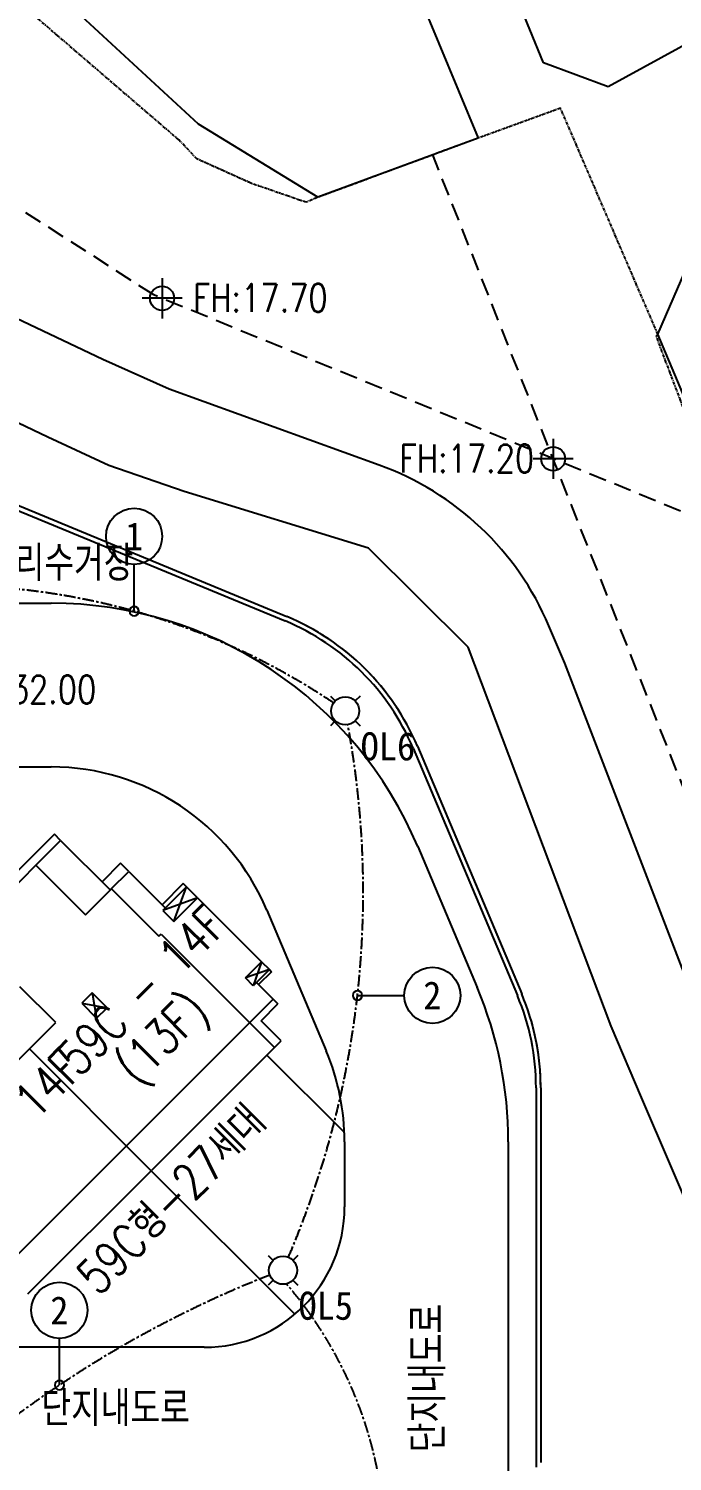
# Model space of a CAD drawing. Header units: millimetres. Extents: x 1145859089 to 1147511753, y -1047484727 to -1047247487.
# Drawn here: x 1146365537 to 1146393049, y -1047353084 to -1047291838 of the extents above; entities that cross this region are included whole.
import ezdxf
from ezdxf.enums import TextEntityAlignment as Align
from ezdxf.xclip import XClip

# ---------------------------------------------------------------- set-up
doc = ezdxf.new("R2010")
doc.units = ezdxf.units.MM
doc.header["$LTSCALE"] = 100
doc.header["$MEASUREMENT"] = 0
doc.header["$XCLIPFRAME"] = 2
for name, pattern in [('CENTERX2', [4, 2.5, -0.5, 0.5, -0.5]), ('단지배치도$0$HID', [2.3, 1.5, -0.8]), ('단지배치도$0$PHANTOM', [2.5, 1.25, -0.25, 0.25, -0.25, 0.25, -0.25])]:
    doc.linetypes.add(name, pattern=pattern)
doc.layers.get('0').update_dxf_attribs({"linetype": 'CONTINUOUS'})
for name, color, linetype in [('01-전등등기구', 2, 'CONTINUOUS'), ('L-지중매입', 3, 'CENTERX2'), ('TEXT', 7, 'CONTINUOUS'), ('TEXT-기호', 2, 'CONTINUOUS'), ('XREF', 135, 'CONTINUOUS'), ('단지배치도$0$S240910', 33, 'CONTINUOUS'), ('단지배치도$0$W240910', 135, 'CONTINUOUS')]:
    doc.layers.add(name, color=color, linetype=linetype)
doc.styles.add('단지배치도$0$WS1', font='romans.shx', dxfattribs={"width": 0.8, "bigfont": 'whgtxt.shx'})
doc.styles.add('돋움체', font='DotumChe.ttf')

# ---------------------------------------------------------------- blocks, each defined once
blk = doc.blocks.new('단지배치도$0$zw$9902')
at = {"layer": '단지배치도$0$W240910', "ltscale": 10}
for p, q in [((110051, 89349), (116078, 74852)), ((118870, 78074), (115054, 87413)), ((104128, 75444), (98752, 80406)), ((125410, 79117), (121629, 77039)), ((121629, 77039), (118870, 78074)), ((109229, 72321), (104128, 75444)), ((116078, 74852), (109229, 72321)), ((123752, 66477), (125114, 69594)), ((128109, 56093), (123752, 66477))]:
    blk.add_line(p, q, dxfattribs=at)
at = {"layer": '단지배치도$0$W240910'}
for p, q in [((97690, 62074), (57289, 81207)), ((102566, 68861), (102566, 67146)), ((103424, 68004), (101709, 68004)), ((100036, 65390), (95188, 67685)), ((102873, 64116), (100036, 65390)), ((111840, 60876), (102873, 64116)), ((100290, 60856), (97690, 62074)), ((119281, 62001), (119281, 60286)), ((103511, 59745), (100290, 60856)), ((120138, 61143), (118424, 61143)), ((111393, 57329), (103511, 59745)), ((115643, 53087), (111393, 57329)), ((57040, 54970, 0), (97826, 54970, 0)), ((58520, 54970), (97826, 54970)), ((119776, 52409), (119102, 53998)), ((121763, 36893), (115643, 53087)), ((125221, 38260), (119776, 52409)), ((57040, 47970), (97826, 47970)), ((98231, 44832, 0), (95050, 41650, 0)), ((97970, 45093, 0), (95837, 42960, 0)), ((98231, 44832, 0), (97970, 45093, 0)), ((98231, 44832, 0), (100349, 42714, 0)), ((113491, 44573, 0), (116031, 38549, 0)), ((97171, 43771, 0), (99289, 41653, 0)), ((100791, 43856, 1673713), (99999, 43064, 1673713)), ((100376, 42740, 0), (101141, 43506, 0)), ((101141, 43506, 1673713), (100791, 43856, 1673713)), ((101141, 43506, 0), (102707, 41940, 0)), ((103471, 42986, 0), (102566, 42081, 0)), ((103613, 42845, 0), (103471, 42986, 0)), ((99289, 41653, 0), (100399, 42763, 0)), ((100399, 42763, 0), (102428, 40734, 0)), ((103613, 42845, 0), (102601, 41833, 0)), ((103065, 41370, 0), (104076, 42381, 0)), ((104076, 42381, 0), (103613, 42845, 0)), ((104076, 42381, 0), (106816, 39641, 0)), ((102601, 41833, 0), (103065, 41370, 0)), ((107041, 41854, 0), (109580, 35830, 0)), ((102428, 40734, 0), (102520, 40826, 0)), ((102520, 40826, 0), (107367, 35979, 0)), ((106130, 38956, 0), (106816, 39641, 0)), ((107152, 39306, 0), (106466, 38620, 0)), ((107240, 39217, 0), (106688, 38666, 0)), ((106816, 39641, 0), (107152, 39306, 0)), ((107152, 39306, 0), (107240, 39217, 0)), ((106466, 38620, 0), (106130, 38956, 0)), ((106600, 38754, 0), (107311, 38043, 0)), ((98019, 37039, 0), (96492, 38567, 0)), ((99579, 38316, 0), (99130, 37867, 0)), ((100215, 37679, 0), (99579, 38316, 0)), ((99579, 38316, 0), (99766, 37230, 0)), ((107311, 38043, 0), (101039, 31771, 0)), ((107311, 38043, 0), (107516, 37838, 0)), ((107516, 37838, 0), (107311, 38043, 0)), ((99130, 37867, 0), (99766, 37230, 0)), ((99130, 37867, 0), (100215, 37679, 0)), ((99766, 37230, 0), (100215, 37679, 0)), ((106802, 37124, 0), (107516, 37838, 0)), ((95771, 34791, 0), (98019, 37039, 0)), ((107657, 36269, 0), (106802, 37124, 0)), ((123059, 33842), (121763, 36893)), ((107367, 35979, 0), (107657, 36269, 0)), ((102099, 30711, 0), (96895, 35915, 0)), ((107367, 35979, 0), (102099, 30711, 0)), ((107042, 35653, -1673713), (110358, 32338, -1673713)), ((118550, 34251, 1673713), (118550, 18040, 1673713)), ((125604, 27896), (123059, 33842)), ((110365, 31946, 0), (110365, 30560, 0)), ((110365, 31946, 0), (110365, 29160, 0)), ((117365, 31946, 0), (117365, 13560, 0)), ((94767, 25499, 0), (101039, 31771, 0)), ((96831, 25443, 0), (102099, 30711, 0)), ((102099, 30711, 0), (108235, 24575, 0)), ((118750, 28832, 1673713), (118750, 18240, 1673713)), ((104365, 23160), (86421, 23160, 0))]:
    blk.add_line(p, q, dxfattribs=at)
at = {"layer": '단지배치도$0$W240910', "linetype": '단지배치도$0$PHANTOM'}
for p, q in [((98107, 79229), (97197, 80012)), ((103279, 74781), (98107, 79229)), ((119599, 76131), (116078, 74852)), ((123752, 66477), (119599, 76131)), ((104047, 73968), (103279, 74781)), ((116078, 74852), (109229, 72321)), ((106394, 72913), (104047, 73968)), ((108715, 72109), (106394, 72913)), ((109229, 72321), (108715, 72109)), ((123689, 66384), (123752, 66477)), ((133141, 41400), (123689, 66384))]:
    blk.add_line(p, q, dxfattribs=at)
at = {"layer": '단지배치도$0$W240910', "linetype": '단지배치도$0$HID', "ltscale": 5}
for p, q in [((127521, 40333), (114137, 74135)), ((102209, 68150), (95109, 72714)), ((126846, 58038), (102209, 68150))]:
    blk.add_line(p, q, dxfattribs=at)
at = {"layer": '단지배치도$0$W240910', "ltscale": 5}
for p, q in [((93375, 60188, 0), (107821, 54211, 0)), ((93452, 60373, 0), (107897, 54396, 0)), ((113294, 48775, 0), (117753, 38196, 0)), ((113478, 48853, 0), (117937, 38274, 0)), ((118750, 34253, 0), (118750, 18240, 0))]:
    blk.add_line(p, q, dxfattribs=at)
at = {"layer": '단지배치도$0$W240910', "ltscale": 3}
for p, q in [((104076, 42381, 0), (102601, 41833, 0)), ((103065, 41370, 0), (103613, 42845, 0)), ((107152, 39306, 0), (106130, 38956, 0)), ((106816, 39641, 0), (106466, 38620, 0))]:
    blk.add_line(p, q, dxfattribs=at)
at = {"layer": '단지배치도$0$W240910'}
for centre in [(102566, 68004), (119281, 61143)]:
    blk.add_circle(centre, 514, dxfattribs=at)
for centre, radius, start, end in [((107593, 49120), 12500, 22.96903, 70.13562), ((97826, 37970, 0), 17000, 22.85729, 90), ((97826, 37970, 0), 10000, 22.85729, 90), ((100365, 31946, 0), 17000, 0, 22.85729), ((100365, 31946, 0), 10000, 0, 22.85729), ((104365, 29160, 0), 6000, 270, 0)]:
    blk.add_arc(centre, radius, start, end, dxfattribs=at)
at = {"layer": '단지배치도$0$W240910', "ltscale": 5}
for centre, radius, start, end in [((103941, 44832, 0), 10150, 22.85729, 67.52335), ((103941, 44832, 0), 10350, 22.85729, 67.52335), ((108400, 34253, 0), 10150, 0, 22.85729), ((108400, 34253, 0), 10350, 0, 22.85729)]:
    blk.add_arc(centre, radius, start, end, dxfattribs=at)
at = {"layer": '단지배치도$0$W240910', "linetype": '단지배치도$0$HID', "ltscale": 5}
for centre, start, end in [((103941, 44832), 22.85729, 67.52335), ((108400, 34253), 0.01112, 22.85729)]:
    blk.add_arc(centre, 10350, start, end, dxfattribs=at)
at = {"layer": '단지배치도$0$S240910', "style": '단지배치도$0$WS1', "width": 0.8}
for s, height, p in [('FH:17.70', 1200, (103884, 67421)), ('FH:17.20', 1200, (112711, 60561)), ('쓰레기분리수거장', 1500, (91185, 55924)), ('FH:32.00', 1200, (93995, 50679)), ('5.1M 단지내도로', 1500, (92777, 19795))]:
    blk.add_text(s, height=height, dxfattribs=at).set_placement(p)
for s, rotation, p in [('59C - 14F', 45, (99016, 34678, 0)), ('(13F)', 45, (101502, 34315, 0)), ('59C - 14F', 45, (92848, 28510, 0)), ('59C형-27세대', 45, (99851, 25319, 0)), ('7.0M 단지내도로', 90, (114679, 14045))]:
    blk.add_text(s, height=1500, rotation=rotation, dxfattribs=at).set_placement(p)
blk = doc.blocks.new('단지배치도')
blk.add_blockref('단지배치도$0$zw$9902', (141034, 142437))
blk = doc.blocks.new('L옥외보안등')
at = {"layer": '01-전등등기구', "linetype": 'Continuous', "ltscale": 2}
for p, q in [((0, 3.18), (0.53, 2.65)), ((3.18, 3.18), (2.65, 2.65)), ((0.53, 0.53), (0, 0)), ((2.65, 0.53), (3.18, 0))]:
    blk.add_line(p, q, dxfattribs=at)
at = {"layer": '01-전등등기구'}
blk.add_circle((1.59, 1.59), 1.5, dxfattribs=at)
blk = doc.blocks.new('A$C742764A1')
at = {"layer": 'TEXT-기호', "color": 6}
blk.add_line((0.5, 0.5), (0.5, 5.5), dxfattribs=at)
blk.add_circle((0.5, 0.5), 0.5, dxfattribs=at)
blk.add_circle((0.5, 0.5), 0.5, dxfattribs=at)

msp = doc.modelspace()

# ---------------------------------------------------------------- linework, layer by layer
at = {"layer": 'L-지중매입', "ltscale": 2}
for centre, radius, start, end in [((1146362072.722476, -1047345299.683681), 29650.945852, 56.1883973046, 92.6145436837), ((1146340233.916113, -1047328768.204433), 39602.31493, 336.8142353328, 10.4410491048), ((1146393060.766254, -1047388964.391121, 0), 47103.584866, 111.4368976496, 136.182778061), ((1146363344.15906, -1047356875.744779, 0), 17436.256788, 329.4245143452, 40.7394868737)]:
    msp.add_arc(centre, radius, start, end, dxfattribs=at)
at = {"layer": 'TEXT-기호', "color": 6}
for centre in [(1146370045.716555, -1047313540.797931), (1146382791.551366, -1047333163.644702), (1146366850.528048, -1047346626.54345, 0)]:
    msp.add_circle(centre, 1200, dxfattribs=at)

# ---------------------------------------------------------------- block references
at = {"layer": '01-전등등기구', "linetype": 'Continuous', "ltscale": 2, "xscale": 400.0000000000001, "yscale": 400.0000000000001, "zscale": 400.0000000000001}
for p in [(1146378431.179943, -1047321638.476311), (1146375773.147987, -1047345550.915582)]:
    msp.add_blockref('L옥외보안등', p, dxfattribs=at)
at = {"layer": 'TEXT-기호', "linetype": 'Continuous', "ltscale": 2, "xscale": -400, "yscale": 400, "zscale": 400}
for p, rotation in [((1146370245.723383, -1047316940.800138), 359.9999999999948), ((1146379391.549158, -1047333363.651529), 269.9999999999948), ((1146367050.534875, -1047350026.545657, 0), 359.9999999999948)]:
    msp.add_blockref('A$C742764A1', p, dxfattribs=dict(at, rotation=rotation))
at = {"layer": 'XREF'}
ref = msp.add_blockref('단지배치도', (1146127639.433663, -1047513806.462535), dxfattribs=at)
XClip(ref).set_block_clipping_path([(72982.4064819524, 34919.7593965298), (360382.4067475507, 255319.7593436697)])

# ---------------------------------------------------------------- texts
at = {"layer": 'TEXT', "style": '돋움체'}
for s, p in [('OL6', (1146379728.031335, -1047322518.380072)), ('OL5', (1146377069.999378, -1047346430.819344))]:
    msp.add_text(s, height=1200, dxfattribs=at).set_placement(p, align=Align.MIDDLE_LEFT)
at = {"layer": 'TEXT-기호', "color": 6, "style": '돋움체'}
for s, p in [('1', (1146370045.716555, -1047313540.797931)), ('2', (1146382791.551366, -1047333163.644702)), ('2', (1146366850.528048, -1047346626.54345, 0))]:
    msp.add_text(s, height=1200, dxfattribs=at).set_placement(p, align=Align.MIDDLE)

doc.saveas('drawing.dxf')
